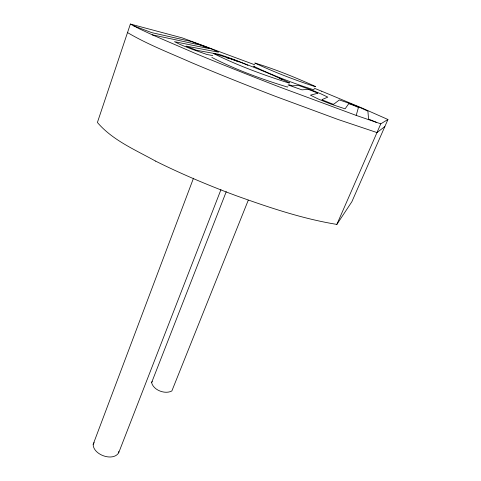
<?xml version="1.0" encoding="UTF-8"?>
<svg xmlns="http://www.w3.org/2000/svg" width="481" height="481" viewBox="0 0 481 481"><rect width="100%" height="100%" fill="white"/><g stroke="black" fill="none" stroke-linecap="round" stroke-linejoin="round"><path stroke-width="0.72" d="M193.488 178.204L93.188 444.282C92.875 454.671 113.017 462.007 118.687 452.795L118.699 451.467M314.069 89.598L314.003 89.887C293.422 83.345 273.064 75.577 253.595 66.234L254.299 66.198M321.705 91.234L361.73 107.906L387.939 119.498L380.79 123.827L356.199 115.41L358.429 107.497L353.679 105.387L348.743 103.68L345.105 108.844L331.457 104.293A18.031 0.734 21.5 0 1 318.127 98.942L310.449 95.16L317.827 93.242L317.238 92.851L308.213 89.346L301.984 89.857L289.315 85.402A16.817 0.643 21.4 0 1 288.089 84.933M254.702 64.767L182.449 37.957L130.375 24.05L97.402 122.475C112.644 140.38 135.383 149.85 155.537 161.093M118.687 452.795L220.941 189.676M248.274 200.186L171.855 390.963C165.133 394.612 153.457 390.223 151.605 382.635L226.238 191.709M155.537 161.093A142.641 22.469 21.3 0 0 236.442 195.803C269.198 207.521 302.423 218.783 336.856 224.405L380.79 123.827M387.939 119.498L351.882 201.695L336.856 224.405M151.605 382.635L152.212 381.481M93.188 444.282L94.18 442.604M384.83 126.593L376.972 132.564L338.023 119.48L275.709 96.441A147.084 7.107 21.3 0 1 191.125 62.458C169.733 52.964 147.715 44.492 127.513 32.582M287.872 86.736L287.44 87.061C261.622 79.167 235.846 69.757 211.844 57.431M212.788 55.574L206.902 54.491L192.184 49.284A17.731 0.709 21.1 0 1 179.684 44.258L174.471 41.685L209.211 48.587L199.723 44.943L152.218 34.812L139.37 28.824L130.375 24.05M226.653 57.816L230.327 58.598L238.594 61.857M356.199 115.41L279.455 86.971A147.505 5.598 21.3 0 1 194.516 53.06L152.218 34.812M288.913 84.716L292.352 85.798L298.785 85.522L310.053 89.526A15.506 0.547 21.4 0 1 321.092 93.933L327.808 97.126L321.951 99.627L322.174 99.862L332.527 104.016L333.682 104.257L339.364 99.934L350.198 103.662A14.791 0.493 21.5 0 1 360.822 107.9L367.899 111.177L368.56 119.035L376.719 122.487M133.165 25.655L151.731 32.63L190.969 41.45L203.998 46.056A14.448 0.469 21.1 0 1 213.931 50.018L218.584 52.182L186.057 46.116L196.639 50.295L219.444 54.407L232.792 59.079A15.332 0.535 21.2 0 1 243.446 63.336L247.883 65.308M279.732 78.499L282.563 79.72M314.117 88.161A143.506 5.297 21.3 0 1 321.705 91.234M315.356 86.448L315.308 86.7C294.745 79.984 274.41 72.204 254.822 63.035C275.457 69.258 295.665 77.573 315.356 86.448M289.448 82.786L289.033 83.063C263.239 74.91 237.53 65.446 213.33 53.409C239.382 60.919 264.905 71.2 289.448 82.786"/></g></svg>
